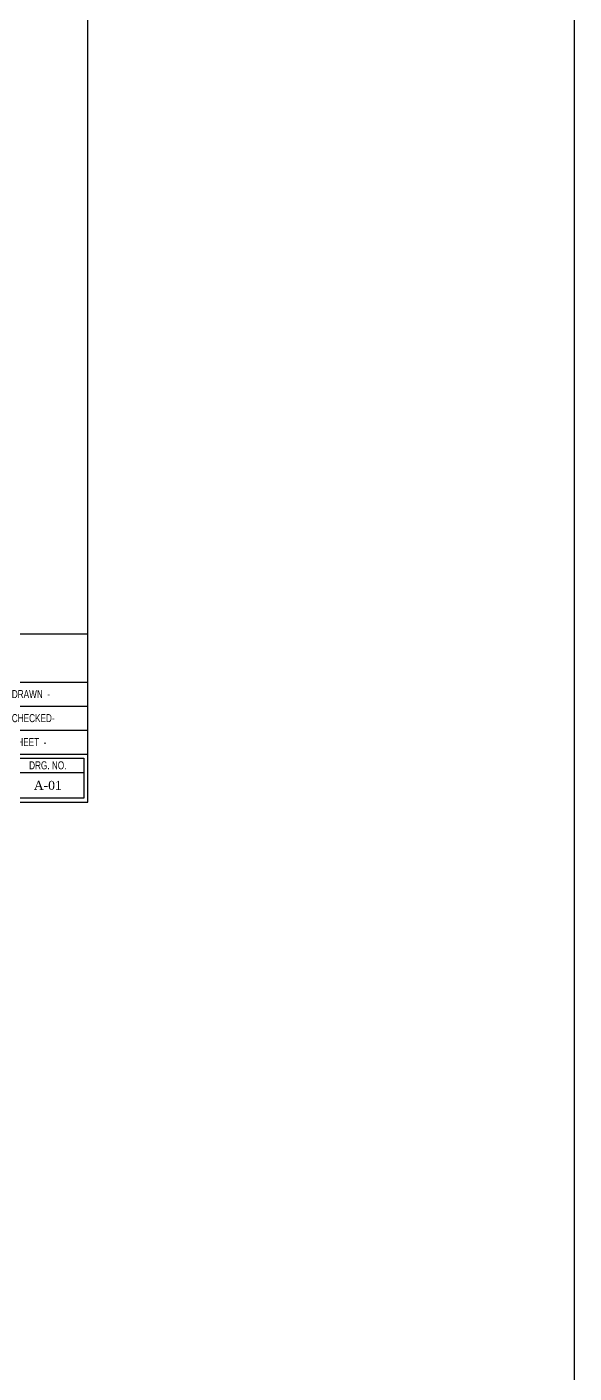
# Model space of a CAD drawing. Header units: inches. Extents: x 14235 to 14499, y 0 to 2549.
# Drawn here: x 14410.81 to 14429.39, y 2388.83 to 2434.5 of the extents above; entities that cross this region are included whole.
import ezdxf
from ezdxf.enums import TextEntityAlignment as Align

# ---------------------------------------------------------------- set-up
doc = ezdxf.new("R2010")
doc.units = ezdxf.units.IN
doc.header["$LTSCALE"] = 0.25
doc.header["$MEASUREMENT"] = 0
for name, color, linetype in [('text-small', 7, 'Continuous'), ('vp', 7, 'Continuous'), ('wall', 7, 'Continuous')]:
    doc.layers.add(name, color=color, linetype=linetype)
doc.styles.add('ARIAL', font='TIMES_0.TTF')
doc.styles.add('ARL', font='swisscl_0.ttf')

msp = doc.modelspace()

# ---------------------------------------------------------------- linework, layer by layer
at = {"layer": 'text-small'}
msp.add_line((14410.296, 2409.206), (14412.74, 2409.206), dxfattribs=at)
for points in [[(14400.71, 2408.202), (14412.876, 2408.202), (14412.876, 2413.905), (14400.71, 2413.905)], [(14410.296, 2409.695), (14412.74, 2409.695), (14412.74, 2408.338), (14410.296, 2408.338)]]:
    msp.add_lwpolyline(points, close=True, dxfattribs=at)
at = {"layer": 'vp', "color": 1}
for p, q in [((14400.71, 2412.275), (14412.876, 2412.275)), ((14410.16, 2411.461), (14412.876, 2411.461)), ((14400.71, 2410.646), (14412.876, 2410.646)), ((14400.71, 2409.831), (14412.876, 2409.831))]:
    msp.add_line(p, q, dxfattribs=at)
at = {"layer": 'wall', "color": 2}
msp.add_lwpolyline([(14234.754, 2480.46), (14429.385, 2480.46), (14429.385, 2336.243), (14234.754, 2336.243)], close=True, dxfattribs=at)
at = {"layer": 'wall'}
msp.add_lwpolyline([(14412.876, 2460.43), (14375.943, 2460.43), (14375.943, 2408.202), (14412.876, 2408.202)], close=True, dxfattribs=at)

# ---------------------------------------------------------------- texts
at = {"layer": 'text-small', "style": 'ARL'}
for s, p in [('DRAWN  -', (14410.296, 2411.868)), ('CHECKED-', (14410.296, 2411.053)), ('SHEET  -', (14410.296, 2410.238))]:
    msp.add_text(s, height=0.2716, dxfattribs=at).set_placement(p, align=Align.MIDDLE_LEFT)
at = {"layer": 'text-small'}
for s, height, style, p in [('DRG. NO.', 0.2716, 'ARL', (14411.518, 2409.451)), ('A-01', 0.3055, 'ARIAL', (14411.518, 2408.772))]:
    msp.add_text(s, height=height, dxfattribs=dict(at, style=style)).set_placement(p, align=Align.MIDDLE_CENTER)

doc.saveas('drawing.dxf')
